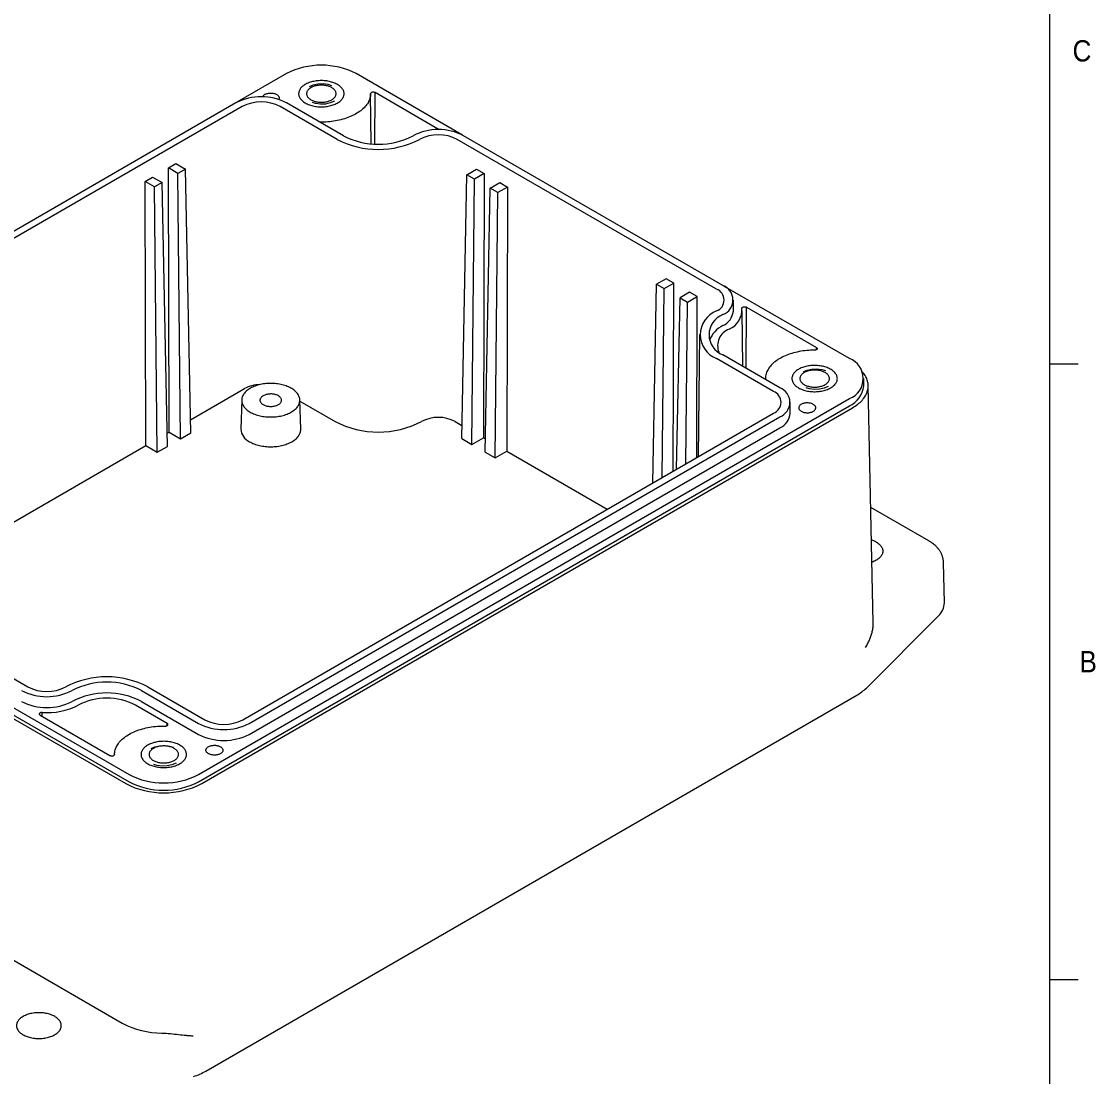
# Model space of a CAD drawing. Header units: inches. Extents: x 0.3 to 21.8, y 0.2 to 16.9.
# Drawn here: x 16.996 to 21.724, y 2.692 to 7.335 of the extents above; entities that cross this region are included whole.
import ezdxf

# ---------------------------------------------------------------- set-up
doc = ezdxf.new("R2010")
doc.units = ezdxf.units.IN
doc.header["$MEASUREMENT"] = 0
doc.linetypes.add('SLD-Dashed', pattern=[0.075, 0.05, -0.025])
doc.linetypes.add('SLD-Solid', pattern=[0])
doc.styles.add('SLDTEXTSTYLE1', font='GOTHIC.TTF', dxfattribs={"width": 0.913})

msp = doc.modelspace()

# ---------------------------------------------------------------- linework, layer by layer
at = {"color": 7, "linetype": 'SLD-Solid', "lineweight": 0}
for p, q in [((21.52288, 0.4106), (21.52288, 16.6606)), ((21.52288, 5.8276), (21.64788, 5.8276)), ((21.52288, 3.1196), (21.64788, 3.1196))]:
    msp.add_line(p, q, dxfattribs=at)
at = {"color": 7, "linetype": 'SLD-Solid', "lineweight": 15}
for p, q in [((18.1627, 7.10531), (17.94435, 6.97926)), ((18.9376, 6.83457), (18.46861, 7.10531)), ((18.53454, 6.79683), (18.53219, 7.0168)), ((18.55065, 6.79581), (18.55235, 7.02161)), ((18.83457, 6.85869), (18.55235, 7.02161)), ((17.93992, 6.9768), (15.60364, 5.62809)), ((17.96776, 6.96073), (15.63148, 5.61202)), ((18.38527, 6.81604), (18.13463, 6.96073)), ((18.41311, 6.83211), (18.16247, 6.9768)), ((20.05552, 6.15716), (18.91419, 6.81604)), ((20.08336, 6.17323), (18.94203, 6.83211)), ((17.64236, 6.69052), (17.67559, 6.7097)), ((17.6455, 5.52778), (17.64236, 6.69052)), ((17.68434, 6.66628), (17.64236, 6.69052)), ((17.67559, 6.7097), (17.71757, 6.68547)), ((17.71757, 6.68547), (17.68434, 6.66628)), ((17.74061, 5.52414), (17.71757, 6.68547)), ((18.95668, 6.66067), (18.99866, 6.68491)), ((18.99866, 6.68491), (19.03189, 6.66572)), ((17.53953, 6.63115), (17.57276, 6.65034)), ((17.54267, 5.46842), (17.53953, 6.63115)), ((17.58151, 6.60692), (17.53953, 6.63115)), ((17.57276, 6.65034), (17.61474, 6.6261)), ((17.61474, 6.6261), (17.58151, 6.60692)), ((17.63778, 5.46478), (17.61474, 6.6261)), ((17.69621, 5.49851), (17.68434, 6.66628)), ((18.93364, 5.49935), (18.95668, 6.66067)), ((18.98991, 6.64149), (18.95668, 6.66067)), ((18.97805, 5.47372), (18.98991, 6.64149)), ((19.03189, 6.66572), (18.98991, 6.64149)), ((19.03189, 6.66572), (19.02875, 5.50299)), ((19.05951, 6.60131), (19.10149, 6.62555)), ((19.10149, 6.62555), (19.13472, 6.60636)), ((17.59338, 5.43915), (17.58151, 6.60692)), ((19.03647, 5.43999), (19.05951, 6.60131)), ((19.09274, 6.58213), (19.05951, 6.60131)), ((19.08088, 5.41436), (19.09274, 6.58213)), ((19.13472, 6.60636), (19.09274, 6.58213)), ((19.13472, 6.60636), (19.13158, 5.44363)), ((19.83375, 6.20282), (19.79177, 6.17859)), ((19.86699, 6.18363), (19.83375, 6.20282)), ((19.77442, 5.30383), (19.79177, 6.17859)), ((19.79177, 6.17859), (19.82501, 6.1594)), ((19.81656, 5.32816), (19.82501, 6.1594)), ((19.82501, 6.1594), (19.86699, 6.18363)), ((19.86475, 5.35598), (19.86699, 6.18363)), ((20.64014, 5.85172), (20.08762, 6.17068)), ((19.87963, 5.36457), (19.8946, 6.11922)), ((19.93658, 6.14346), (19.8946, 6.11922)), ((19.8946, 6.11922), (19.92784, 6.10004)), ((19.9206, 5.38822), (19.92784, 6.10004)), ((19.92784, 6.10004), (19.96982, 6.12427)), ((19.96982, 6.12427), (19.93658, 6.14346)), ((19.9679, 5.41553), (19.96982, 6.12427)), ((20.12945, 6.06077), (20.12945, 6.10899)), ((20.17069, 5.81748), (20.16808, 6.06147)), ((20.18513, 5.80914), (20.18716, 6.07786)), ((20.18716, 6.07786), (20.49515, 5.90006)), ((19.98055, 5.95724), (19.9748, 5.41951)), ((20.334, 5.72321), (20.08336, 5.8679)), ((20.49508, 5.89037), (20.49515, 5.90006)), ((20.30616, 5.70714), (20.05552, 5.85183)), ((20.27065, 5.76419), (20.2706, 5.7598)), ((20.70349, 5.73127), (20.70349, 5.76341)), ((20.7455, 4.68823), (20.72316, 5.73295)), ((17.73946, 5.58202), (17.9771, 5.71921)), ((17.77494, 4.02107), (20.64014, 5.67511)), ((17.77494, 3.98892), (20.64014, 5.64297)), ((17.78886, 3.98089), (20.65406, 5.63493)), ((17.96501, 5.6696), (17.96089, 5.54106)), ((18.225, 5.54106), (18.22087, 5.6696)), ((18.22106, 5.66393), (18.37593, 5.57452)), ((20.38009, 5.61075), (20.38009, 5.65897)), ((17.96988, 4.26209), (20.30616, 5.6108)), ((17.99772, 4.24602), (20.334, 5.59473)), ((17.99772, 4.1978), (20.334, 5.54651)), ((18.90485, 5.57452), (18.93479, 5.55723)), ((17.63663, 5.52266), (17.6455, 5.52778)), ((17.6455, 5.52778), (17.69621, 5.49851)), ((17.69621, 5.49851), (17.74061, 5.52414)), ((18.93364, 5.49935), (18.97805, 5.47372)), ((18.97805, 5.47372), (19.02875, 5.50299)), ((19.02875, 5.50299), (19.03762, 5.49787)), ((16.93213, 5.11596), (17.54267, 5.46842)), ((17.54267, 5.46842), (17.59338, 5.43915)), ((17.59338, 5.43915), (17.63778, 5.46478)), ((19.03647, 5.43999), (19.08088, 5.41436)), ((19.08088, 5.41436), (19.13158, 5.44363)), ((19.13158, 5.44363), (19.57408, 5.18818)), ((15.2975, 5.27467), (17.46902, 4.02107)), ((15.28358, 5.23448), (17.45511, 3.98089)), ((15.2975, 5.24252), (17.46902, 3.98892)), ((20.98978, 5.04922), (20.73463, 5.19651)), ((15.88212, 5.06566), (17.02345, 4.40678)), ((21.05825, 4.77698), (21.05446, 4.95432)), ((20.71477, 4.40167), (21.03189, 4.71875)), ((17.55236, 4.40678), (17.803, 4.26209)), ((17.52452, 4.39071), (17.77516, 4.24602)), ((17.80781, 2.7162), (20.67301, 4.37025)), ((17.63711, 4.24596), (17.49721, 4.32672)), ((17.52452, 4.34249), (17.77516, 4.1978)), ((17.07729, 4.28257), (17.38528, 4.10477)), ((17.08683, 4.27706), (17.08685, 4.29418)), ((17.63704, 4.23627), (17.63711, 4.24596)), ((15.26779, 4.18058), (17.43931, 2.92698)), ((17.40545, 4.11014), (17.40544, 4.10941))]:
    msp.add_line(p, q, dxfattribs=at)
at = {"color": 7, "linetype": 'SLD-Solid', "lineweight": 15, "flags": 128}
for points in [[(18.24494, 6.97619), (18.24913, 6.9739), (18.25355, 6.97176), (18.25817, 6.96977), (18.26297, 6.96794), (18.26796, 6.96627), (18.2731, 6.96477), (18.27839, 6.96344), (18.28379, 6.96229), (18.28931, 6.96132), (18.29491, 6.96054), (18.30058, 6.95994), (18.3063, 6.95953), (18.31205, 6.95932), (18.31782, 6.95929), (18.32357, 6.95946), (18.3293, 6.95982), (18.33499, 6.96037), (18.34061, 6.96111), (18.34614, 6.96203), (18.35158, 6.96313), (18.3569, 6.96442), (18.36208, 6.96588), (18.3671, 6.96751), (18.37196, 6.9693), (18.37663, 6.97125), (18.38109, 6.97336), (18.38534, 6.9756), (18.38935, 6.97799), (18.39313, 6.98051), (18.39664, 6.98314), (18.39989, 6.98589), (18.40285, 6.98875), (18.40553, 6.99169), (18.4079, 6.99473), (18.40997, 6.99783), (18.41173, 7.001), (18.41317, 7.00422), (18.41428, 7.00749), (18.41507, 7.01078), (18.41553, 7.0141), (18.41565, 7.01743), (18.41544, 7.02075), (18.4149, 7.02406), (18.41404, 7.02735), (18.41284, 7.03061), (18.41132, 7.03382), (18.40949, 7.03697), (18.40734, 7.04006), (18.40489, 7.04307), (18.40214, 7.04599), (18.3991, 7.04882), (18.39579, 7.05154), (18.39221, 7.05415), (18.38837, 7.05664), (18.3843, 7.05899), (18.37999, 7.0612), (18.37548, 7.06327), (18.37076, 7.06518), (18.36586, 7.06693), (18.3608, 7.06852), (18.35558, 7.06994), (18.35023, 7.07118), (18.34477, 7.07224), (18.33921, 7.07311), (18.33357, 7.0738), (18.32787, 7.07431), (18.32213, 7.07462), (18.31637, 7.07474), (18.31061, 7.07466), (18.30487, 7.0744), (18.29916, 7.07395), (18.2935, 7.0733), (18.28792, 7.07247), (18.28243, 7.07146), (18.27705, 7.07026), (18.2718, 7.06889), (18.2667, 7.06735), (18.26176, 7.06564), (18.25699, 7.06376), (18.25242, 7.06173), (18.24807, 7.05956), (18.24393, 7.05724), (18.24004, 7.05478), (18.23639, 7.05221), (18.23301, 7.04951), (18.2299, 7.04671), (18.22708, 7.04381), (18.22456, 7.04082), (18.22233, 7.03775), (18.22042, 7.03461), (18.21882, 7.03141), (18.21754, 7.02817), (18.21659, 7.02489), (18.21597, 7.02158), (18.21568, 7.01826), (18.21572, 7.01493), (18.21609, 7.01161), (18.2168, 7.00831), (18.21783, 7.00503), (18.21919, 7.0018), (18.22087, 6.99862), (18.22286, 6.9955), (18.22516, 6.99244), (18.22776, 6.98948), (18.23065, 6.9866), (18.23383, 6.98382), (18.23728, 6.98116), (18.24099, 6.97861), (18.24494, 6.97619)], [(18.24494, 6.97619), (18.24913, 6.9739), (18.25355, 6.97176), (18.25817, 6.96977), (18.26297, 6.96794), (18.26796, 6.96627), (18.2731, 6.96477), (18.27839, 6.96344), (18.28379, 6.96229), (18.28931, 6.96132), (18.29491, 6.96054), (18.30058, 6.95994), (18.3063, 6.95953), (18.31205, 6.95932), (18.31782, 6.95929), (18.32357, 6.95946), (18.3293, 6.95982), (18.33499, 6.96037), (18.34061, 6.96111), (18.34614, 6.96203), (18.35158, 6.96313), (18.3569, 6.96442), (18.36208, 6.96588), (18.3671, 6.96751), (18.37196, 6.9693), (18.37663, 6.97125), (18.38109, 6.97336), (18.38534, 6.9756), (18.38935, 6.97799), (18.39313, 6.98051), (18.39664, 6.98314), (18.39989, 6.98589), (18.40285, 6.98875), (18.40553, 6.99169), (18.4079, 6.99473), (18.40997, 6.99783), (18.41173, 7.001), (18.41317, 7.00422), (18.41428, 7.00749), (18.41507, 7.01078), (18.41553, 7.0141), (18.41565, 7.01743), (18.41544, 7.02075), (18.4149, 7.02406), (18.41404, 7.02735), (18.41284, 7.03061), (18.41132, 7.03382), (18.40949, 7.03697), (18.40734, 7.04006), (18.40489, 7.04307), (18.40214, 7.04599), (18.3991, 7.04882), (18.39579, 7.05154), (18.39221, 7.05415), (18.38837, 7.05664), (18.3843, 7.05899), (18.37999, 7.0612), (18.37548, 7.06327), (18.37076, 7.06518), (18.36586, 7.06693), (18.3608, 7.06852), (18.35558, 7.06994), (18.35023, 7.07118), (18.34477, 7.07224), (18.33921, 7.07311), (18.33357, 7.0738), (18.32787, 7.07431), (18.32213, 7.07462), (18.31637, 7.07474), (18.31061, 7.07466), (18.30487, 7.0744), (18.29916, 7.07395), (18.2935, 7.0733), (18.28792, 7.07247), (18.28243, 7.07146), (18.27705, 7.07026), (18.2718, 7.06889), (18.2667, 7.06735), (18.26176, 7.06564), (18.25699, 7.06376), (18.25242, 7.06173), (18.24807, 7.05956), (18.24393, 7.05724), (18.24004, 7.05478), (18.23639, 7.05221), (18.23301, 7.04951), (18.2299, 7.04671), (18.22708, 7.04381), (18.22456, 7.04082), (18.22233, 7.03775), (18.22042, 7.03461), (18.21882, 7.03141), (18.21754, 7.02817), (18.21659, 7.02489), (18.21597, 7.02158), (18.21568, 7.01826), (18.21572, 7.01493), (18.21609, 7.01161), (18.2168, 7.00831), (18.21783, 7.00503), (18.21919, 7.0018), (18.22087, 6.99862), (18.22286, 6.9955), (18.22516, 6.99244), (18.22776, 6.98948), (18.23065, 6.9866), (18.23383, 6.98382), (18.23728, 6.98116), (18.24099, 6.97861), (18.24494, 6.97619)], [(18.26972, 6.99049), (18.27311, 6.98867), (18.27672, 6.98699), (18.28053, 6.98546), (18.28452, 6.9841), (18.28867, 6.9829), (18.29295, 6.98187), (18.29735, 6.98103), (18.30185, 6.98037), (18.30641, 6.97989), (18.31102, 6.9796), (18.31565, 6.97951), (18.32029, 6.9796), (18.3249, 6.97989), (18.32946, 6.98037), (18.33396, 6.98103), (18.33836, 6.98187), (18.34264, 6.9829), (18.34679, 6.9841), (18.35077, 6.98546), (18.35458, 6.98699), (18.35819, 6.98867), (18.36159, 6.99049), (18.36475, 6.99245), (18.36766, 6.99454), (18.3703, 6.99673), (18.37267, 6.99904), (18.37474, 7.00143), (18.37652, 7.0039), (18.37798, 7.00644), (18.37913, 7.00904), (18.37995, 7.01167), (18.38045, 7.01433), (18.38061, 7.01701), (18.38045, 7.01968), (18.37995, 7.02235), (18.37913, 7.02498), (18.37798, 7.02757), (18.37652, 7.03011), (18.37474, 7.03259), (18.37267, 7.03498), (18.3703, 7.03728), (18.36766, 7.03948), (18.36475, 7.04157), (18.36159, 7.04353), (18.35819, 7.04535), (18.35458, 7.04703), (18.35077, 7.04856), (18.34679, 7.04992), (18.34264, 7.05112), (18.33836, 7.05215), (18.33396, 7.05299), (18.32946, 7.05365), (18.3249, 7.05413), (18.32029, 7.05441), (18.31565, 7.05451), (18.31102, 7.05441), (18.30641, 7.05413), (18.30185, 7.05365), (18.29735, 7.05299), (18.29295, 7.05215), (18.28867, 7.05112), (18.28452, 7.04992), (18.28053, 7.04856), (18.27672, 7.04703), (18.27311, 7.04535), (18.26972, 7.04353), (18.26656, 7.04157), (18.26365, 7.03948), (18.26101, 7.03728), (18.25864, 7.03498), (18.25656, 7.03259), (18.25479, 7.03011), (18.25332, 7.02757), (18.25218, 7.02498), (18.25135, 7.02235), (18.25086, 7.01968), (18.25069, 7.01701), (18.25086, 7.01433), (18.25135, 7.01167), (18.25218, 7.00904), (18.25332, 7.00644), (18.25479, 7.0039), (18.25656, 7.00143), (18.25864, 6.99904), (18.26101, 6.99673), (18.26365, 6.99454), (18.26656, 6.99245), (18.26972, 6.99049)], [(18.05609, 7.00337), (18.05632, 7.00388), (18.05741, 7.00584), (18.05881, 7.00773), (18.06052, 7.00954), (18.06252, 7.01125), (18.06479, 7.01284), (18.06732, 7.01429), (18.07007, 7.0156), (18.07302, 7.01676), (18.07616, 7.01775), (18.07944, 7.01856), (18.08284, 7.01918), (18.08632, 7.01962), (18.08987, 7.01987), (18.09343, 7.01992), (18.09699, 7.01977), (18.10051, 7.01943), (18.10396, 7.01889), (18.1073, 7.01817), (18.11051, 7.01727), (18.11356, 7.0162), (18.11642, 7.01497), (18.11906, 7.01358), (18.12146, 7.01206), (18.1236, 7.01041), (18.12545, 7.00865), (18.12701, 7.0068), (18.12826, 7.00486), (18.12918, 7.00287), (18.12978, 7.00084), (18.13003, 6.99879), (18.12995, 6.99673), (18.12952, 6.99468), (18.12876, 6.99267), (18.1283, 6.99176)], [(18.53219, 7.0168), (18.532, 7.01181), (18.53147, 7.00682), (18.53059, 7.00185), (18.52937, 6.9969), (18.52781, 6.99199), (18.52591, 6.98712), (18.52367, 6.98229), (18.5211, 6.97752), (18.5182, 6.97281), (18.51498, 6.96817), (18.51144, 6.96361), (18.50759, 6.95914), (18.50343, 6.95476), (18.49897, 6.95048), (18.49422, 6.9463), (18.48918, 6.94224), (18.48387, 6.93829), (18.47828, 6.93448), (18.47244, 6.93079), (18.46635, 6.92724), (18.46001, 6.92384), (18.45345, 6.92058), (18.44666, 6.91748), (18.43967, 6.91454), (18.43248, 6.91176), (18.4251, 6.90915), (18.41755, 6.90671), (18.40983, 6.90445), (18.40196, 6.90237), (18.39396, 6.90047), (18.38583, 6.89875), (18.37759, 6.89723), (18.36925, 6.8959), (18.36082, 6.89476), (18.35232, 6.89381), (18.34376, 6.89306), (18.33516, 6.89251), (18.32653, 6.89216), (18.31788, 6.89201), (18.30922, 6.89206)], [(18.55235, 7.02161), (18.55084, 7.02235), (18.54913, 7.02293), (18.54727, 7.02334), (18.54533, 7.02357), (18.54334, 7.0236), (18.54138, 7.02344), (18.53949, 7.02309), (18.53773, 7.02257), (18.53614, 7.02188), (18.53477, 7.02105), (18.53367, 7.0201), (18.53286, 7.01905), (18.53236, 7.01794), (18.53219, 7.0168)], [(20.16706, 6.07234), (20.16703, 6.07354), (20.16736, 6.07472), (20.16804, 6.07585), (20.16906, 6.07689), (20.17037, 6.07781), (20.17195, 6.07859), (20.17373, 6.0792), (20.17567, 6.07961), (20.17771, 6.07983), (20.17978, 6.07983), (20.18182, 6.07963), (20.18377, 6.07922), (20.18557, 6.07863), (20.18716, 6.07786)], [(20.48682, 5.88842), (20.47817, 5.88831), (20.46953, 5.888), (20.46092, 5.8875), (20.45235, 5.88679), (20.44384, 5.88589), (20.4354, 5.88479), (20.42703, 5.8835), (20.41877, 5.88202), (20.41062, 5.88034), (20.40258, 5.87848), (20.39469, 5.87644), (20.38694, 5.87422), (20.37935, 5.87182), (20.37193, 5.86924), (20.3647, 5.8665), (20.35766, 5.86359), (20.35083, 5.86052), (20.34421, 5.8573), (20.33783, 5.85393), (20.33168, 5.85041), (20.32579, 5.84675), (20.32015, 5.84296), (20.31477, 5.83905), (20.30968, 5.83501), (20.30486, 5.83086), (20.30034, 5.8266), (20.29611, 5.82224), (20.2922, 5.81778), (20.28859, 5.81324), (20.2853, 5.80862), (20.28233, 5.80393), (20.27969, 5.79917), (20.27738, 5.79435), (20.27541, 5.78949), (20.27377, 5.78458), (20.27248, 5.77964), (20.27152, 5.77468), (20.27092, 5.76969), (20.27066, 5.7647), (20.27074, 5.7597)], [(20.49515, 5.90006), (20.49643, 5.89918), (20.49744, 5.8982), (20.49815, 5.89713), (20.49854, 5.896), (20.49859, 5.89486), (20.49832, 5.89372), (20.49772, 5.89263), (20.49681, 5.89161), (20.49561, 5.8907), (20.49417, 5.88991), (20.49253, 5.88927), (20.49072, 5.8888), (20.4888, 5.88852), (20.48682, 5.88842)], [(20.41647, 5.72259), (20.42066, 5.72031), (20.42507, 5.71817), (20.42969, 5.71618), (20.4345, 5.71435), (20.43948, 5.71267), (20.44463, 5.71117), (20.44991, 5.70984), (20.45532, 5.70869), (20.46083, 5.70773), (20.46643, 5.70694), (20.47211, 5.70635), (20.47783, 5.70594), (20.48358, 5.70572), (20.48934, 5.7057), (20.4951, 5.70587), (20.50083, 5.70623), (20.50651, 5.70677), (20.51213, 5.70751), (20.51767, 5.70843), (20.52311, 5.70954), (20.52842, 5.71082), (20.5336, 5.71228), (20.53863, 5.71391), (20.54348, 5.71571), (20.54815, 5.71766), (20.55262, 5.71976), (20.55686, 5.72201), (20.56088, 5.7244), (20.56465, 5.72691), (20.56817, 5.72955), (20.57141, 5.7323), (20.57438, 5.73515), (20.57705, 5.7381), (20.57943, 5.74113), (20.5815, 5.74424), (20.58326, 5.7474), (20.58469, 5.75063), (20.58581, 5.75389), (20.5866, 5.75719), (20.58705, 5.7605), (20.58718, 5.76383), (20.58697, 5.76716), (20.58643, 5.77047), (20.58556, 5.77376), (20.58437, 5.77701), (20.58285, 5.78022), (20.58101, 5.78338), (20.57886, 5.78646), (20.57641, 5.78947), (20.57366, 5.7924), (20.57063, 5.79523), (20.56731, 5.79795), (20.56373, 5.80056), (20.5599, 5.80304), (20.55582, 5.80539), (20.55152, 5.80761), (20.547, 5.80967), (20.54229, 5.81159), (20.53739, 5.81334), (20.53232, 5.81493), (20.52711, 5.81634), (20.52176, 5.81758), (20.51629, 5.81864), (20.51073, 5.81952), (20.5051, 5.82021), (20.4994, 5.82071), (20.49366, 5.82102), (20.4879, 5.82114), (20.48214, 5.82107), (20.47639, 5.82081), (20.47068, 5.82035), (20.46503, 5.81971), (20.45945, 5.81888), (20.45396, 5.81786), (20.44858, 5.81667), (20.44333, 5.8153), (20.43822, 5.81375), (20.43328, 5.81204), (20.42852, 5.81017), (20.42395, 5.80814), (20.41959, 5.80596), (20.41546, 5.80364), (20.41156, 5.80119), (20.40792, 5.79861), (20.40454, 5.79592), (20.40143, 5.79312), (20.39861, 5.79021), (20.39608, 5.78722), (20.39386, 5.78415), (20.39194, 5.78102), (20.39034, 5.77782), (20.38907, 5.77457), (20.38811, 5.77129), (20.38749, 5.76799), (20.3872, 5.76466), (20.38724, 5.76134), (20.38762, 5.75801), (20.38832, 5.75471), (20.38935, 5.75144), (20.39071, 5.74821), (20.39239, 5.74502), (20.39438, 5.7419), (20.39668, 5.73885), (20.39929, 5.73588), (20.40218, 5.733), (20.40536, 5.73023), (20.4088, 5.72756), (20.41251, 5.72501), (20.41647, 5.72259)], [(20.41647, 5.72259), (20.42066, 5.72031), (20.42507, 5.71817), (20.42969, 5.71618), (20.4345, 5.71435), (20.43948, 5.71267), (20.44463, 5.71117), (20.44991, 5.70984), (20.45532, 5.70869), (20.46083, 5.70773), (20.46643, 5.70694), (20.47211, 5.70635), (20.47783, 5.70594), (20.48358, 5.70572), (20.48934, 5.7057), (20.4951, 5.70587), (20.50083, 5.70623), (20.50651, 5.70677), (20.51213, 5.70751), (20.51767, 5.70843), (20.52311, 5.70954), (20.52842, 5.71082), (20.5336, 5.71228), (20.53863, 5.71391), (20.54348, 5.71571), (20.54815, 5.71766), (20.55262, 5.71976), (20.55686, 5.72201), (20.56088, 5.7244), (20.56465, 5.72691), (20.56817, 5.72955), (20.57141, 5.7323), (20.57438, 5.73515), (20.57705, 5.7381), (20.57943, 5.74113), (20.5815, 5.74424), (20.58326, 5.7474), (20.58469, 5.75063), (20.58581, 5.75389), (20.5866, 5.75719), (20.58705, 5.7605), (20.58718, 5.76383), (20.58697, 5.76716), (20.58643, 5.77047), (20.58556, 5.77376), (20.58437, 5.77701), (20.58285, 5.78022), (20.58101, 5.78338), (20.57886, 5.78646), (20.57641, 5.78947), (20.57366, 5.7924), (20.57063, 5.79523), (20.56731, 5.79795), (20.56373, 5.80056), (20.5599, 5.80304), (20.55582, 5.80539), (20.55152, 5.80761), (20.547, 5.80967), (20.54229, 5.81159), (20.53739, 5.81334), (20.53232, 5.81493), (20.52711, 5.81634), (20.52176, 5.81758), (20.51629, 5.81864), (20.51073, 5.81952), (20.5051, 5.82021), (20.4994, 5.82071), (20.49366, 5.82102), (20.4879, 5.82114), (20.48214, 5.82107), (20.47639, 5.82081), (20.47068, 5.82035), (20.46503, 5.81971), (20.45945, 5.81888), (20.45396, 5.81786), (20.44858, 5.81667), (20.44333, 5.8153), (20.43822, 5.81375), (20.43328, 5.81204), (20.42852, 5.81017), (20.42395, 5.80814), (20.41959, 5.80596), (20.41546, 5.80364), (20.41156, 5.80119), (20.40792, 5.79861), (20.40454, 5.79592), (20.40143, 5.79312), (20.39861, 5.79021), (20.39608, 5.78722), (20.39386, 5.78415), (20.39194, 5.78102), (20.39034, 5.77782), (20.38907, 5.77457), (20.38811, 5.77129), (20.38749, 5.76799), (20.3872, 5.76466), (20.38724, 5.76134), (20.38762, 5.75801), (20.38832, 5.75471), (20.38935, 5.75144), (20.39071, 5.74821), (20.39239, 5.74502), (20.39438, 5.7419), (20.39668, 5.73885), (20.39929, 5.73588), (20.40218, 5.733), (20.40536, 5.73023), (20.4088, 5.72756), (20.41251, 5.72501), (20.41647, 5.72259)], [(20.44124, 5.7369), (20.44464, 5.73507), (20.44825, 5.73339), (20.45206, 5.73187), (20.45605, 5.7305), (20.46019, 5.7293), (20.46448, 5.72828), (20.46888, 5.72743), (20.47337, 5.72677), (20.47793, 5.7263), (20.48254, 5.72601), (20.48718, 5.72591), (20.49181, 5.72601), (20.49642, 5.7263), (20.50099, 5.72677), (20.50548, 5.72743), (20.50988, 5.72828), (20.51416, 5.7293), (20.51831, 5.7305), (20.5223, 5.73187), (20.52611, 5.73339), (20.52972, 5.73507), (20.53311, 5.7369), (20.53627, 5.73886), (20.53918, 5.74094), (20.54183, 5.74314), (20.54419, 5.74544), (20.54627, 5.74784), (20.54804, 5.75031), (20.54951, 5.75285), (20.55066, 5.75544), (20.55148, 5.75808), (20.55197, 5.76074), (20.55214, 5.76341), (20.55197, 5.76609), (20.55148, 5.76875), (20.55066, 5.77139), (20.54951, 5.77398), (20.54804, 5.77652), (20.54627, 5.77899), (20.54419, 5.78139), (20.54183, 5.78369), (20.53918, 5.78589), (20.53627, 5.78797), (20.53311, 5.78993), (20.52972, 5.79176), (20.52611, 5.79344), (20.5223, 5.79496), (20.51831, 5.79633), (20.51416, 5.79753), (20.50988, 5.79855), (20.50548, 5.7994), (20.50099, 5.80006), (20.49642, 5.80053), (20.49181, 5.80082), (20.48718, 5.80092), (20.48254, 5.80082), (20.47793, 5.80053), (20.47337, 5.80006), (20.46888, 5.7994), (20.46448, 5.79855), (20.46019, 5.79753), (20.45605, 5.79633), (20.45206, 5.79496), (20.44825, 5.79344), (20.44464, 5.79176), (20.44124, 5.78993), (20.43809, 5.78797), (20.43518, 5.78589), (20.43253, 5.78369), (20.43016, 5.78139), (20.42809, 5.77899), (20.42631, 5.77652), (20.42485, 5.77398), (20.4237, 5.77139), (20.42288, 5.76875), (20.42238, 5.76609), (20.42222, 5.76341), (20.42238, 5.76074), (20.42288, 5.75808), (20.4237, 5.75544), (20.42485, 5.75285), (20.42631, 5.75031), (20.42809, 5.74784), (20.43016, 5.74544), (20.43253, 5.74314), (20.43518, 5.74094), (20.43809, 5.73886), (20.44124, 5.7369)], [(20.65406, 5.63493), (20.66018, 5.6386), (20.66606, 5.6424), (20.67169, 5.64632), (20.67706, 5.65037), (20.68217, 5.65452), (20.68701, 5.65878), (20.69156, 5.66315), (20.69583, 5.66761), (20.69981, 5.67216), (20.70349, 5.67679), (20.70687, 5.68149), (20.70994, 5.68627), (20.71269, 5.69111), (20.71514, 5.69601), (20.71726, 5.70095), (20.71906, 5.70594), (20.72054, 5.71096), (20.7217, 5.71601), (20.72252, 5.72109), (20.72301, 5.72617), (20.72318, 5.73127), (20.72301, 5.73636), (20.72252, 5.74145), (20.7217, 5.74652), (20.72054, 5.75157), (20.71906, 5.7566), (20.71726, 5.76158), (20.71514, 5.76653), (20.71269, 5.77142), (20.70994, 5.77626), (20.70687, 5.78104), (20.70349, 5.78575), (20.69981, 5.79038), (20.69713, 5.79349)], [(18.00247, 5.616), (18.0072, 5.6134), (18.01217, 5.61095), (18.01734, 5.60864), (18.02271, 5.60649), (18.02826, 5.6045), (18.03398, 5.60268), (18.03986, 5.60103), (18.04587, 5.59955), (18.05201, 5.59825), (18.05825, 5.59714), (18.06458, 5.59621), (18.07099, 5.59546), (18.07746, 5.59491), (18.08396, 5.59455), (18.09049, 5.59438), (18.09703, 5.59441), (18.10355, 5.59462), (18.11005, 5.59503), (18.1165, 5.59563), (18.12289, 5.59642), (18.12921, 5.5974), (18.13542, 5.59856), (18.14153, 5.5999), (18.14751, 5.60142), (18.15335, 5.60312), (18.15903, 5.60498), (18.16454, 5.60701), (18.16986, 5.6092), (18.17498, 5.61155), (18.17989, 5.61404), (18.18457, 5.61667), (18.18901, 5.61944), (18.1932, 5.62234), (18.19713, 5.62535), (18.20078, 5.62848), (18.20416, 5.63171), (18.20725, 5.63504), (18.21003, 5.63845), (18.21251, 5.64194), (18.21468, 5.6455), (18.21654, 5.64912), (18.21807, 5.65278), (18.21927, 5.65649), (18.22014, 5.66023), (18.22068, 5.66399), (18.22089, 5.66776), (18.22077, 5.67153), (18.22031, 5.6753), (18.21952, 5.67904), (18.2184, 5.68276), (18.21695, 5.68644), (18.21518, 5.69007), (18.21309, 5.69364), (18.21068, 5.69715), (18.20797, 5.70059), (18.20496, 5.70393), (18.20165, 5.70719), (18.19807, 5.71034), (18.19421, 5.71339), (18.19008, 5.71631), (18.1857, 5.71911), (18.18108, 5.72178), (18.17623, 5.72431), (18.17116, 5.72669), (18.16589, 5.72892), (18.16042, 5.73099), (18.15479, 5.7329), (18.14899, 5.73464), (18.14304, 5.7362), (18.13696, 5.73759), (18.13077, 5.7388), (18.12448, 5.73982), (18.11811, 5.74066), (18.11167, 5.7413), (18.10518, 5.74176), (18.09866, 5.74203), (18.09213, 5.7421), (18.08559, 5.74198), (18.07908, 5.74166), (18.0726, 5.74116), (18.06618, 5.74047), (18.05983, 5.73958), (18.05356, 5.73851), (18.04739, 5.73726), (18.04135, 5.73583), (18.03544, 5.73422), (18.02968, 5.73244), (18.02408, 5.73049), (18.01866, 5.72838), (18.01344, 5.72611), (18.00842, 5.72369), (18.00363, 5.72113), (17.99907, 5.71843), (17.99475, 5.71559), (17.99069, 5.71264), (17.9869, 5.70956), (17.98338, 5.70639), (17.98015, 5.70311), (17.97721, 5.69974), (17.97457, 5.69628), (17.97225, 5.69276), (17.97024, 5.68917), (17.96854, 5.68552), (17.96718, 5.68183), (17.96614, 5.67811), (17.96543, 5.67436), (17.96506, 5.67059), (17.96501, 5.66682), (17.96531, 5.66305), (17.96593, 5.65929), (17.96689, 5.65556), (17.96817, 5.65186), (17.96978, 5.64821), (17.97172, 5.6446), (17.97396, 5.64106), (17.97652, 5.63759), (17.97939, 5.6342), (17.98254, 5.63089), (17.98599, 5.62769), (17.98972, 5.62459), (17.99371, 5.6216), (17.99797, 5.61874), (18.00247, 5.616)], [(18.05936, 5.64884), (18.06228, 5.64729), (18.06543, 5.64588), (18.06876, 5.64463), (18.07227, 5.64355), (18.07592, 5.64263), (18.07969, 5.6419), (18.08355, 5.64135), (18.08748, 5.64099), (18.09145, 5.64083), (18.09543, 5.64085), (18.09939, 5.64107), (18.10331, 5.64147), (18.10715, 5.64207), (18.11089, 5.64285), (18.11451, 5.6438), (18.11797, 5.64493), (18.12126, 5.64622), (18.12436, 5.64766), (18.12723, 5.64925), (18.12986, 5.65098), (18.13223, 5.65282), (18.13433, 5.65477), (18.13613, 5.65682), (18.13764, 5.65895), (18.13882, 5.66114), (18.13969, 5.66338), (18.14023, 5.66565), (18.14044, 5.66795), (18.14032, 5.67024), (18.13986, 5.67252), (18.13907, 5.67477), (18.13796, 5.67698), (18.13654, 5.67912), (18.13481, 5.68119), (18.13278, 5.68317), (18.13048, 5.68504), (18.12791, 5.68679), (18.12509, 5.68842), (18.12206, 5.6899), (18.11881, 5.69123), (18.11539, 5.6924), (18.11181, 5.6934), (18.10809, 5.69422), (18.10427, 5.69486), (18.10037, 5.69532), (18.09642, 5.69558), (18.09245, 5.69565), (18.08847, 5.69553), (18.08453, 5.69522), (18.08065, 5.69472), (18.07685, 5.69403), (18.07317, 5.69317), (18.06963, 5.69212), (18.06624, 5.69091), (18.06305, 5.68954), (18.06007, 5.68803), (18.05731, 5.68637), (18.05481, 5.68458), (18.05257, 5.68268), (18.05062, 5.68068), (18.04896, 5.67859), (18.04762, 5.67643), (18.04659, 5.67422), (18.04588, 5.67196), (18.04551, 5.66967), (18.04547, 5.66737), (18.04576, 5.66508), (18.04638, 5.66281), (18.04733, 5.66058), (18.0486, 5.65841), (18.05018, 5.6563), (18.05206, 5.65428), (18.05422, 5.65235), (18.05666, 5.65053), (18.05936, 5.64884)], [(20.42821, 5.61931), (20.43085, 5.61792), (20.4337, 5.61669), (20.43675, 5.61561), (20.43996, 5.61471), (20.44331, 5.61399), (20.44675, 5.61346), (20.45027, 5.61312), (20.45383, 5.61297), (20.4574, 5.61302), (20.46094, 5.61327), (20.46443, 5.6137), (20.46783, 5.61433), (20.47111, 5.61514), (20.47424, 5.61613), (20.4772, 5.61728), (20.47995, 5.6186), (20.48247, 5.62005), (20.48474, 5.62164), (20.48674, 5.62335), (20.48845, 5.62516), (20.48986, 5.62705), (20.49095, 5.62901), (20.4917, 5.63102), (20.49213, 5.63307), (20.49221, 5.63513), (20.49196, 5.63718), (20.49137, 5.63922), (20.49044, 5.64121), (20.4892, 5.64314), (20.48764, 5.64499), (20.48578, 5.64675), (20.48364, 5.6484), (20.48124, 5.64992), (20.4786, 5.65131), (20.47574, 5.65254), (20.4727, 5.65361), (20.46949, 5.65451), (20.46614, 5.65523), (20.46269, 5.65577), (20.45918, 5.65611), (20.45562, 5.65626), (20.45205, 5.65621), (20.44851, 5.65596), (20.44502, 5.65553), (20.44162, 5.6549), (20.43834, 5.65409), (20.43521, 5.6531), (20.43225, 5.65194), (20.4295, 5.65063), (20.42698, 5.64918), (20.4247, 5.64759), (20.4227, 5.64588), (20.42099, 5.64407), (20.41959, 5.64218), (20.4185, 5.64022), (20.41774, 5.6382), (20.41732, 5.63616), (20.41723, 5.6341), (20.41749, 5.63204), (20.41808, 5.63001), (20.419, 5.62802), (20.42025, 5.62609), (20.42181, 5.62424), (20.42367, 5.62248), (20.42581, 5.62083), (20.42821, 5.61931)], [(17.99955, 5.48573), (18.00436, 5.48309), (18.0094, 5.48059), (18.01464, 5.47824), (18.02008, 5.47605), (18.02571, 5.47402), (18.03151, 5.47215), (18.03746, 5.47045), (18.04355, 5.46893), (18.04977, 5.46759), (18.0561, 5.46643), (18.06251, 5.46545), (18.06901, 5.46466), (18.07557, 5.46406), (18.08217, 5.46365), (18.08879, 5.46344), (18.09543, 5.46341), (18.10206, 5.46358), (18.10867, 5.46394), (18.11524, 5.46449), (18.12175, 5.46523), (18.12819, 5.46616), (18.13455, 5.46728), (18.14079, 5.46858), (18.14692, 5.47006), (18.1529, 5.47171), (18.15874, 5.47353), (18.16441, 5.47553), (18.1699, 5.47768), (18.1752, 5.47999), (18.18029, 5.48245), (18.18515, 5.48506), (18.18979, 5.4878), (18.19418, 5.49068), (18.19831, 5.49367), (18.20218, 5.49679), (18.20577, 5.50001), (18.20908, 5.50333), (18.21209, 5.50675), (18.21481, 5.51025), (18.21721, 5.51382), (18.2193, 5.51745), (18.22107, 5.52115), (18.22252, 5.52489), (18.22364, 5.52866), (18.22443, 5.53247), (18.22489, 5.53629), (18.22502, 5.54012), (18.225, 5.54106)], [(20.7584, 5.044), (20.76233, 5.04159), (20.76601, 5.03906), (20.76943, 5.03641), (20.77258, 5.03365), (20.77544, 5.03079), (20.77801, 5.02783), (20.78028, 5.0248), (20.78224, 5.02169), (20.78388, 5.01853), (20.7852, 5.01531), (20.78619, 5.01206), (20.78686, 5.00877), (20.78719, 5.00547), (20.78719, 5.00217), (20.78686, 4.99887), (20.78619, 4.99559), (20.7852, 4.99233), (20.78388, 4.98911), (20.78224, 4.98595), (20.78028, 4.98284), (20.77801, 4.97981), (20.77544, 4.97685), (20.77258, 4.97399), (20.76943, 4.97123), (20.76601, 4.96858), (20.76233, 4.96605), (20.7584, 4.96364), (20.75424, 4.96138), (20.74985, 4.95925), (20.74526, 4.95728), (20.74048, 4.95546), (20.73979, 4.95522)], [(17.08685, 4.29418), (17.08478, 4.29419), (17.08273, 4.294), (17.08078, 4.29361), (17.07897, 4.29302), (17.07737, 4.29226), (17.07603, 4.29135), (17.07497, 4.29032), (17.07425, 4.2892), (17.07388, 4.28802), (17.07387, 4.28683), (17.07422, 4.28565), (17.07493, 4.28452), (17.07596, 4.28349), (17.07729, 4.28257)], [(17.40545, 4.10958), (17.40563, 4.11457), (17.40617, 4.11956), (17.40705, 4.12453), (17.40827, 4.12948), (17.40983, 4.13439), (17.41173, 4.13927), (17.41397, 4.14409), (17.41654, 4.14886), (17.41943, 4.15357), (17.42266, 4.15821), (17.4262, 4.16277), (17.43005, 4.16724), (17.43421, 4.17162), (17.43867, 4.1759), (17.44342, 4.18008), (17.44845, 4.18414), (17.45377, 4.18809), (17.45935, 4.1919), (17.4652, 4.19559), (17.47129, 4.19914), (17.47762, 4.20254), (17.48419, 4.2058), (17.49097, 4.2089), (17.49797, 4.21184), (17.50516, 4.21462), (17.51254, 4.21723), (17.52009, 4.21967), (17.52781, 4.22193), (17.53567, 4.22402), (17.54368, 4.22592), (17.55181, 4.22763), (17.56005, 4.22915), (17.56839, 4.23049), (17.57682, 4.23163), (17.58532, 4.23257), (17.59387, 4.23332), (17.60247, 4.23387), (17.61111, 4.23422), (17.61976, 4.23437), (17.62841, 4.23432)], [(17.62841, 4.23432), (17.63042, 4.23438), (17.63238, 4.23464), (17.63423, 4.23509), (17.63593, 4.23572), (17.63742, 4.2365), (17.63866, 4.23741), (17.63961, 4.23843), (17.64024, 4.23953), (17.64055, 4.24068), (17.64051, 4.24184), (17.64013, 4.24298), (17.63943, 4.24407), (17.63841, 4.24507), (17.63711, 4.24596)], [(17.55127, 4.06855), (17.55546, 4.06627), (17.55988, 4.06413), (17.56449, 4.06214), (17.5693, 4.0603), (17.57429, 4.05863), (17.57943, 4.05713), (17.58471, 4.0558), (17.59012, 4.05465), (17.59564, 4.05368), (17.60124, 4.0529), (17.60691, 4.0523), (17.61263, 4.0519), (17.61838, 4.05168), (17.62414, 4.05166), (17.6299, 4.05182), (17.63563, 4.05218), (17.64131, 4.05273), (17.64694, 4.05347), (17.65247, 4.05439), (17.65791, 4.0555), (17.66323, 4.05678), (17.66841, 4.05824), (17.67343, 4.05987), (17.67829, 4.06166), (17.68295, 4.06361), (17.68742, 4.06572), (17.69167, 4.06797), (17.69568, 4.07035), (17.69945, 4.07287), (17.70297, 4.07551), (17.70621, 4.07826), (17.70918, 4.08111), (17.71185, 4.08406), (17.71423, 4.08709), (17.7163, 4.09019), (17.71806, 4.09336), (17.7195, 4.09658), (17.72061, 4.09985), (17.7214, 4.10314), (17.72186, 4.10646), (17.72198, 4.10979), (17.72177, 4.11311), (17.72123, 4.11643), (17.72036, 4.11971), (17.71917, 4.12297), (17.71765, 4.12618), (17.71581, 4.12933), (17.71367, 4.13242), (17.71121, 4.13543), (17.70846, 4.13836), (17.70543, 4.14118), (17.70211, 4.14391), (17.69854, 4.14651), (17.6947, 4.149), (17.69063, 4.15135), (17.68632, 4.15356), (17.68181, 4.15563), (17.67709, 4.15754), (17.67219, 4.1593), (17.66712, 4.16088), (17.66191, 4.1623), (17.65656, 4.16354), (17.6511, 4.1646), (17.64554, 4.16548), (17.6399, 4.16617), (17.6342, 4.16667), (17.62846, 4.16698), (17.6227, 4.1671), (17.61694, 4.16703), (17.6112, 4.16676), (17.60549, 4.16631), (17.59983, 4.16567), (17.59425, 4.16484), (17.58876, 4.16382), (17.58338, 4.16263), (17.57813, 4.16125), (17.57303, 4.15971), (17.56808, 4.158), (17.56332, 4.15612), (17.55875, 4.1541), (17.55439, 4.15192), (17.55026, 4.1496), (17.54636, 4.14715), (17.54272, 4.14457), (17.53934, 4.14188), (17.53623, 4.13907), (17.53341, 4.13617), (17.53088, 4.13318), (17.52866, 4.13011), (17.52674, 4.12697), (17.52515, 4.12378), (17.52387, 4.12053), (17.52292, 4.11725), (17.5223, 4.11394), (17.52201, 4.11062), (17.52205, 4.10729), (17.52242, 4.10397), (17.52312, 4.10067), (17.52416, 4.0974), (17.52552, 4.09416), (17.52719, 4.09098), (17.52919, 4.08786), (17.53149, 4.08481), (17.53409, 4.08184), (17.53698, 4.07896), (17.54016, 4.07618), (17.54361, 4.07352), (17.54732, 4.07097), (17.55127, 4.06855)], [(17.55127, 4.06855), (17.55546, 4.06627), (17.55988, 4.06413), (17.56449, 4.06214), (17.5693, 4.0603), (17.57429, 4.05863), (17.57943, 4.05713), (17.58471, 4.0558), (17.59012, 4.05465), (17.59564, 4.05368), (17.60124, 4.0529), (17.60691, 4.0523), (17.61263, 4.0519), (17.61838, 4.05168), (17.62414, 4.05166), (17.6299, 4.05182), (17.63563, 4.05218), (17.64131, 4.05273), (17.64694, 4.05347), (17.65247, 4.05439), (17.65791, 4.0555), (17.66323, 4.05678), (17.66841, 4.05824), (17.67343, 4.05987), (17.67829, 4.06166), (17.68295, 4.06361), (17.68742, 4.06572), (17.69167, 4.06797), (17.69568, 4.07035), (17.69945, 4.07287), (17.70297, 4.07551), (17.70621, 4.07826), (17.70918, 4.08111), (17.71185, 4.08406), (17.71423, 4.08709), (17.7163, 4.09019), (17.71806, 4.09336), (17.7195, 4.09658), (17.72061, 4.09985), (17.7214, 4.10314), (17.72186, 4.10646), (17.72198, 4.10979), (17.72177, 4.11311), (17.72123, 4.11643), (17.72036, 4.11971), (17.71917, 4.12297), (17.71765, 4.12618), (17.71581, 4.12933), (17.71367, 4.13242), (17.71121, 4.13543), (17.70846, 4.13836), (17.70543, 4.14118), (17.70211, 4.14391), (17.69854, 4.14651), (17.6947, 4.149), (17.69063, 4.15135), (17.68632, 4.15356), (17.68181, 4.15563), (17.67709, 4.15754), (17.67219, 4.1593), (17.66712, 4.16088), (17.66191, 4.1623), (17.65656, 4.16354), (17.6511, 4.1646), (17.64554, 4.16548), (17.6399, 4.16617), (17.6342, 4.16667), (17.62846, 4.16698), (17.6227, 4.1671), (17.61694, 4.16703), (17.6112, 4.16676), (17.60549, 4.16631), (17.59983, 4.16567), (17.59425, 4.16484), (17.58876, 4.16382), (17.58338, 4.16263), (17.57813, 4.16125), (17.57303, 4.15971), (17.56808, 4.158), (17.56332, 4.15612), (17.55875, 4.1541), (17.55439, 4.15192), (17.55026, 4.1496), (17.54636, 4.14715), (17.54272, 4.14457), (17.53934, 4.14188), (17.53623, 4.13907), (17.53341, 4.13617), (17.53088, 4.13318), (17.52866, 4.13011), (17.52674, 4.12697), (17.52515, 4.12378), (17.52387, 4.12053), (17.52292, 4.11725), (17.5223, 4.11394), (17.52201, 4.11062), (17.52205, 4.10729), (17.52242, 4.10397), (17.52312, 4.10067), (17.52416, 4.0974), (17.52552, 4.09416), (17.52719, 4.09098), (17.52919, 4.08786), (17.53149, 4.08481), (17.53409, 4.08184), (17.53698, 4.07896), (17.54016, 4.07618), (17.54361, 4.07352), (17.54732, 4.07097), (17.55127, 4.06855)], [(17.57605, 4.08285), (17.57944, 4.08103), (17.58305, 4.07935), (17.58686, 4.07782), (17.59085, 4.07646), (17.595, 4.07526), (17.59928, 4.07424), (17.60368, 4.07339), (17.60817, 4.07273), (17.61274, 4.07225), (17.61735, 4.07197), (17.62198, 4.07187), (17.62662, 4.07197), (17.63123, 4.07225), (17.63579, 4.07273), (17.64028, 4.07339), (17.64468, 4.07424), (17.64897, 4.07526), (17.65311, 4.07646), (17.6571, 4.07782), (17.66091, 4.07935), (17.66452, 4.08103), (17.66792, 4.08285), (17.67108, 4.08481), (17.67399, 4.0869), (17.67663, 4.0891), (17.679, 4.0914), (17.68107, 4.09379), (17.68285, 4.09627), (17.68431, 4.09881), (17.68546, 4.1014), (17.68628, 4.10403), (17.68678, 4.1067), (17.68694, 4.10937), (17.68678, 4.11205), (17.68628, 4.11471), (17.68546, 4.11734), (17.68431, 4.11994), (17.68285, 4.12248), (17.68107, 4.12495), (17.679, 4.12734), (17.67663, 4.12965), (17.67399, 4.13185), (17.67108, 4.13393), (17.66792, 4.13589), (17.66452, 4.13771), (17.66091, 4.13939), (17.6571, 4.14092), (17.65311, 4.14229), (17.64897, 4.14348), (17.64468, 4.14451), (17.64028, 4.14535), (17.63579, 4.14602), (17.63123, 4.14649), (17.62662, 4.14678), (17.62198, 4.14687), (17.61735, 4.14678), (17.61274, 4.14649), (17.60817, 4.14602), (17.60368, 4.14535), (17.59928, 4.14451), (17.595, 4.14348), (17.59085, 4.14229), (17.58686, 4.14092), (17.58305, 4.13939), (17.57944, 4.13771), (17.57605, 4.13589), (17.57289, 4.13393), (17.56998, 4.13185), (17.56733, 4.12965), (17.56497, 4.12734), (17.56289, 4.12495), (17.56112, 4.12248), (17.55965, 4.11994), (17.55851, 4.11734), (17.55768, 4.11471), (17.55719, 4.11205), (17.55702, 4.10937), (17.55719, 4.1067), (17.55768, 4.10403), (17.55851, 4.1014), (17.55965, 4.09881), (17.56112, 4.09627), (17.56289, 4.09379), (17.56497, 4.0914), (17.56733, 4.0891), (17.56998, 4.0869), (17.57289, 4.08481), (17.57605, 4.08285)], [(17.87161, 4.14342), (17.87401, 4.14189), (17.87615, 4.14024), (17.87801, 4.13848), (17.87957, 4.13663), (17.88081, 4.1347), (17.88174, 4.13271), (17.88233, 4.13068), (17.88258, 4.12862), (17.8825, 4.12656), (17.88208, 4.12452), (17.88132, 4.1225), (17.88023, 4.12054), (17.87883, 4.11865), (17.87712, 4.11684), (17.87512, 4.11513), (17.87284, 4.11355), (17.87032, 4.11209), (17.86757, 4.11078), (17.86461, 4.10962), (17.86148, 4.10864), (17.8582, 4.10782), (17.8548, 4.1072), (17.85131, 4.10676), (17.84777, 4.10651), (17.8442, 4.10647), (17.84064, 4.10661), (17.83712, 4.10695), (17.83368, 4.10749), (17.83033, 4.10821), (17.82712, 4.10911), (17.82408, 4.11018), (17.82122, 4.11141), (17.81858, 4.1128), (17.81618, 4.11432), (17.81404, 4.11597), (17.81218, 4.11773), (17.81062, 4.11959), (17.80938, 4.12152), (17.80845, 4.12351), (17.80786, 4.12554), (17.80761, 4.12759), (17.80769, 4.12965), (17.80811, 4.1317), (17.80887, 4.13371), (17.80996, 4.13567), (17.81136, 4.13757), (17.81307, 4.13938), (17.81507, 4.14108), (17.81735, 4.14267), (17.81987, 4.14413), (17.82262, 4.14544), (17.82558, 4.14659), (17.82871, 4.14758), (17.83199, 4.14839), (17.83539, 4.14902), (17.83888, 4.14946), (17.84242, 4.1497), (17.84599, 4.14975), (17.84955, 4.1496), (17.85307, 4.14926), (17.85651, 4.14873), (17.85986, 4.14801), (17.86307, 4.14711), (17.86611, 4.14604), (17.86897, 4.1448), (17.87161, 4.14342)], [(17.38528, 4.10477), (17.3868, 4.10403), (17.38851, 4.10345), (17.39036, 4.10304), (17.39231, 4.10282), (17.39429, 4.10278), (17.39626, 4.10294), (17.39815, 4.10329), (17.39991, 4.10381), (17.4015, 4.1045), (17.40286, 4.10533), (17.40397, 4.10628), (17.40478, 4.10733), (17.40528, 4.10844), (17.40545, 4.10958)], [(17.00268, 2.87586), (17.00684, 2.87359), (17.01123, 2.87147), (17.01582, 2.8695), (17.0206, 2.86768), (17.02556, 2.86603), (17.03068, 2.86454), (17.03593, 2.86324), (17.04131, 2.8621), (17.0468, 2.86116), (17.05237, 2.86039), (17.05801, 2.85982), (17.0637, 2.85944), (17.06941, 2.85924), (17.07514, 2.85924), (17.08085, 2.85944), (17.08654, 2.85982), (17.09218, 2.86039), (17.09775, 2.86116), (17.10323, 2.8621), (17.10861, 2.86324), (17.11387, 2.86454), (17.11899, 2.86603), (17.12394, 2.86768), (17.12873, 2.8695), (17.13332, 2.87147), (17.13771, 2.87359), (17.14187, 2.87586), (17.1458, 2.87827), (17.14948, 2.8808), (17.1529, 2.88345), (17.15604, 2.88621), (17.15891, 2.88907), (17.16148, 2.89203), (17.16374, 2.89506), (17.1657, 2.89817), (17.16735, 2.90133), (17.16867, 2.90455), (17.16966, 2.90781), (17.17032, 2.91109), (17.17066, 2.91439), (17.17066, 2.91769), (17.17032, 2.92099), (17.16966, 2.92428), (17.16867, 2.92753), (17.16735, 2.93075), (17.1657, 2.93391), (17.16374, 2.93702), (17.16148, 2.94005), (17.15891, 2.94301), (17.15604, 2.94587), (17.1529, 2.94863), (17.14948, 2.95128), (17.1458, 2.95381), (17.14187, 2.95622), (17.13771, 2.95849), (17.13332, 2.96061), (17.12873, 2.96258), (17.12394, 2.9644), (17.11899, 2.96605), (17.11387, 2.96754), (17.10861, 2.96885), (17.10323, 2.96998), (17.09775, 2.97092), (17.09218, 2.97169), (17.08654, 2.97226), (17.08085, 2.97264), (17.07514, 2.97284), (17.06941, 2.97284), (17.0637, 2.97264), (17.05801, 2.97226), (17.05237, 2.97169), (17.0468, 2.97092), (17.04131, 2.96998), (17.03593, 2.96885), (17.03068, 2.96754), (17.02556, 2.96605), (17.0206, 2.9644), (17.01582, 2.96258), (17.01123, 2.96061), (17.00684, 2.95849), (17.00268, 2.95622), (16.99875, 2.95381), (16.99507, 2.95128), (16.99165, 2.94863), (16.9885, 2.94587), (16.98564, 2.94301), (16.98307, 2.94005), (16.9808, 2.93702), (16.97884, 2.93391), (16.9772, 2.93075), (16.97588, 2.92753), (16.97489, 2.92428), (16.97422, 2.92099), (16.97389, 2.91769), (16.97389, 2.91439), (16.97422, 2.91109), (16.97489, 2.90781), (16.97588, 2.90455), (16.9772, 2.90133), (16.97884, 2.89817), (16.9808, 2.89506), (16.98307, 2.89203), (16.98564, 2.88907), (16.9885, 2.88621), (16.99165, 2.88345), (16.99507, 2.8808), (16.99875, 2.87827), (17.00268, 2.87586)]]:
    msp.add_lwpolyline(points, dxfattribs=at)
at = {"color": 7, "linetype": 'SLD-Dashed', "lineweight": 0, "flags": 128}
for points in [[(18.3731, 6.98395), (18.35516, 6.9762), (18.33416, 6.97168), (18.3118, 6.97075), (18.28991, 6.9735), (18.27023, 6.97971), (18.25439, 6.98885), (18.24365, 7.00021), (18.23888, 7.01285), (18.24048, 7.02576), (18.24831, 7.03788), (18.26174, 7.04824), (18.27969, 7.05599), (18.30068, 7.06051), (18.32304, 7.06143), (18.34494, 7.05868), (18.36461, 7.05248), (18.38046, 7.04333), (18.3912, 7.03198), (18.39596, 7.01934), (18.39436, 7.00643), (18.38653, 6.99431), (18.3731, 6.98395)], [(20.54744, 5.72872), (20.52951, 5.72097), (20.50851, 5.71645), (20.48616, 5.71553), (20.46426, 5.71828), (20.44459, 5.72448), (20.42874, 5.73363), (20.418, 5.74498), (20.41324, 5.75762), (20.41483, 5.77053), (20.42267, 5.78265), (20.4361, 5.79301), (20.45404, 5.80076), (20.47504, 5.80528), (20.49739, 5.80621), (20.51929, 5.80346), (20.53896, 5.79726), (20.55481, 5.78811), (20.56555, 5.77675), (20.57031, 5.76411), (20.56872, 5.7512), (20.56088, 5.73908), (20.54745, 5.72872)], [(17.67588, 4.07101), (17.65795, 4.06325), (17.63695, 4.05873), (17.6146, 4.05781), (17.5927, 4.06056), (17.57303, 4.06676), (17.55718, 4.07591), (17.54644, 4.08726), (17.54168, 4.09991), (17.54327, 4.11281), (17.55111, 4.12493), (17.56454, 4.13529), (17.58248, 4.14305), (17.60348, 4.14757), (17.62583, 4.14849), (17.64773, 4.14574), (17.6674, 4.13954), (17.68325, 4.13039), (17.69399, 4.11904), (17.69875, 4.10639), (17.69716, 4.09349), (17.68932, 4.08137), (17.67589, 4.07101)]]:
    msp.add_lwpolyline(points, dxfattribs=at)
at = {"color": 7, "linetype": 'SLD-Solid', "lineweight": 15}
for centre, radius, start, end in [((18.31565, 6.8101), 0.33248, 62.60967, 117.39033), ((18.0512, 6.76259), 0.24139, 62.54957, 117.45043), ((18.0512, 6.79994), 0.18115, 62.57365, 117.42635), ((18.83075, 6.6179), 0.24139, 62.54957, 117.45043), ((18.56629, 7.16503), 0.39315, 242.58476, 297.41524), ((18.56629, 7.12775), 0.33296, 242.60967, 297.39033), ((18.83075, 6.65525), 0.18115, 62.57365, 117.42635), ((20.0371, 6.10899), 0.05157, 290.93188, 69.06812), ((20.05866, 6.10899), 0.06882, 291.03075, 68.96925), ((20.0954, 5.95633), 0.11185, 110.88615, 249.11385), ((20.0509, 6.06848), 0.07893, 294.2819, 354.39796), ((20.07485, 6.06596), 0.09242, 292.80462, 3.95656), ((20.11692, 5.95633), 0.09458, 110.78342, 249.21658), ((20.13937, 5.88524), 0.12459, 116.71651, 157.85113), ((20.13795, 5.90794), 0.07777, 110.53453, 201.4202), ((20.60662, 5.76341), 0.09445, 290.78342, 69.21658), ((18.04753, 5.58746), 0.14939, 90.76862, 118.12734), ((20.3093, 5.65897), 0.06882, 291.03075, 68.96925), ((20.59524, 5.74206), 0.10879, 294.37466, 354.3052), ((20.28774, 5.65897), 0.05157, 290.93188, 69.06812), ((18.83075, 5.43151), 0.16106, 62.60967, 117.39033), ((20.30154, 5.61845), 0.07893, 294.2819, 354.39796), ((18.02635, 5.54563), 0.06562, 183.99705, 245.89473), ((18.56629, 5.94191), 0.41378, 242.60967, 297.39033), ((20.70328, 4.94711), 0.11147, 60.36429, 72.01956), ((20.97802, 4.77822), 0.08024, 312.17391, 359.11218), ((17.37134, 4.05779), 0.39315, 62.58476, 117.41524), ((17.10689, 4.56757), 0.18115, 242.57365, 297.42635), ((17.37134, 4.09508), 0.33296, 62.60967, 117.39033), ((20.57405, 4.54524), 0.20104, 299.48667, 314.42425), ((17.10689, 4.60493), 0.24139, 242.54957, 297.45043), ((17.37134, 4.04685), 0.33296, 62.60967, 117.39033), ((17.37134, 4.0838), 0.27359, 62.60967, 117.39033), ((17.10689, 4.55671), 0.24139, 242.54957, 297.45043), ((17.10988, 4.58475), 0.29149, 265.46784, 297.72212), ((17.88644, 4.42288), 0.18115, 242.57365, 297.42635), ((17.88644, 4.46024), 0.24139, 242.54957, 297.45043), ((17.88644, 4.41202), 0.24139, 242.54957, 297.45043), ((17.62198, 4.31628), 0.33248, 242.60967, 297.39033), ((17.62198, 4.3023), 0.36215, 242.56128, 297.43872), ((17.62198, 4.28413), 0.33248, 242.60967, 297.39033), ((17.61347, 3.25291), 0.36954, 241.88312, 270.08856), ((17.66108, 2.97397), 0.2966, 288.13245, 299.65121)]:
    msp.add_arc(centre, radius, start, end, dxfattribs=at)
for points, knots in [([(21.05443, 4.95435), (21.0544, 4.95555), (21.05433, 4.95847), (21.05389, 4.96311), (21.05314, 4.96825), (21.05208, 4.97336), (21.05074, 4.97843), (21.04911, 4.98345), (21.04719, 4.98841), (21.04498, 4.99331), (21.04248, 4.99815), (21.0397, 5.00292), (21.03664, 5.00761), (21.03328, 5.01222), (21.02965, 5.01674), (21.02573, 5.02115), (21.02154, 5.02546), (21.01707, 5.02966), (21.01234, 5.03372), (21.00736, 5.03765), (21.00214, 5.04144), (20.99676, 5.04502), (20.9926, 5.04758), (20.99027, 5.04894), (20.98978, 5.04922)], [0, 0, 0, 0, 0.0308807, 0.0755907, 0.1203323, 0.1651808, 0.2102102, 0.2554919, 0.3010941, 0.3470799, 0.3935063, 0.4404213, 0.4878626, 0.5358549, 0.5844083, 0.6335168, 0.6831579, 0.7332936, 0.7838721, 0.8348318, 0.8861045, 0.9376206, 0.9869414, 1, 1, 1, 1]), ([(20.71149, 4.58013), (20.71159, 4.5803), (20.71323, 4.58303), (20.71637, 4.58848), (20.72066, 4.59653), (20.72468, 4.60475), (20.72838, 4.61302), (20.73177, 4.62136), (20.73482, 4.62974), (20.73754, 4.63814), (20.73988, 4.64647), (20.74199, 4.65528), (20.74373, 4.66446), (20.74498, 4.67392), (20.74546, 4.68138), (20.74555, 4.6861), (20.74549, 4.68784), (20.74548, 4.68823)], [0, 0, 0, 0, 0.0044195, 0.0742881, 0.1469, 0.2195114, 0.2925085, 0.3655045, 0.4398277, 0.5141488, 0.5890276, 0.6639029, 0.7548951, 0.846289, 0.9392335, 0.9860864, 1, 1, 1, 1]), ([(17.61404, 2.88338), (17.62663, 2.88315), (17.63894, 2.88215), (17.66321, 2.87977), (17.67521, 2.87836), (17.69819, 2.87574), (17.70928, 2.87451), (17.72546, 2.87301), (17.73077, 2.87257), (17.74125, 2.87184), (17.74646, 2.87155), (17.75149, 2.87136)], [0, 0, 0, 0, 0.25, 0.25, 0.5, 0.5, 0.75, 0.75, 0.875, 0.875, 1, 1, 1, 1])]:
    msp.add_open_spline(points, degree=3, knots=knots, dxfattribs=at)

# ---------------------------------------------------------------- texts
at = {"color": 7, "linetype": 'Continuous', "lineweight": 0, "char_height": 0.09375, "attachment_point": 1, "style": 'SLDTEXTSTYLE1'}
for s, insert in [('C', (21.62271, 7.25259)), ('B', (21.65336, 4.56466))]:
    msp.add_mtext(s, dxfattribs=dict(at, insert=insert))

doc.saveas('drawing.dxf')
